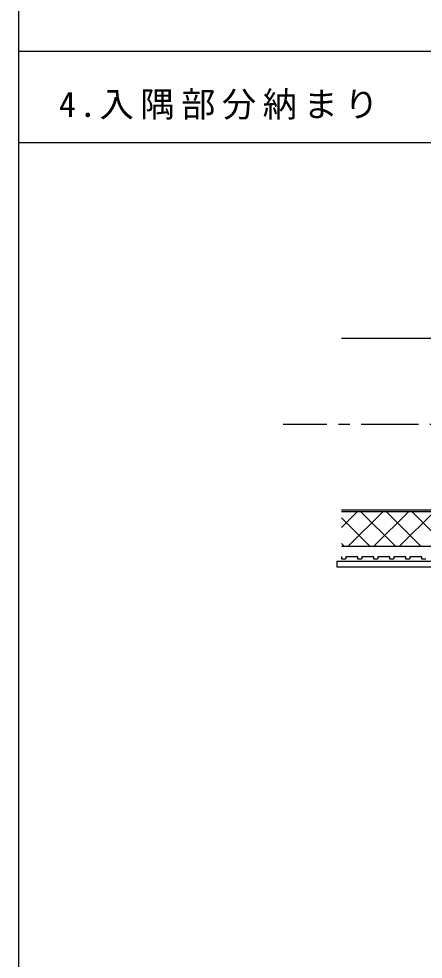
# Model space of a CAD drawing. Units: millimetres, scale not verified. Extents: x -1989 to 2011, y -1447 to 1353.
# Drawn here: x -1989 to -1635, y -291 to 531 of the extents above; entities that cross this region are included whole.
import ezdxf

# ---------------------------------------------------------------- set-up
doc = ezdxf.new("R2010")
doc.units = ezdxf.units.MM
doc.header["$LTSCALE"] = 10
doc.linetypes.add('CHAIN1', pattern=[8, 5, -1, 1, -1])
for name, color, linetype in [('0-0', 7, 'Continuous'), ('5-0', 7, 'Continuous'), ('5-2', 7, 'Continuous')]:
    doc.layers.add(name, color=color, linetype=linetype)
doc.styles.add('ＭＳ ゴシック', font='')
doc.styles.get('ＭＳ ゴシック').set_extended_font_data('MS Gothic')

msp = doc.modelspace()

# ---------------------------------------------------------------- linework, layer by layer
at = {"layer": '0-0'}
for p, q in [((-1988.79, 502.63), (2011.21, 502.63)), ((-1988.79, 422.63), (2011.21, 422.63))]:
    msp.add_line(p, q, dxfattribs=at)
msp.add_lwpolyline([(-1988.79, 1352.63), (2011.21, 1352.63), (2011.21, -1447.37), (-1988.79, -1447.37)], close=True, dxfattribs=at)
at = {"layer": '5-0'}
for p, q in [((-1206.55, 251.36), (-1706.55, 251.36)), ((-1356.55, 101.36), (-1706.55, 101.36)), ((-1706.55, 100.36), (-1408.55, 100.36)), ((-1706.55, 86.17), (-1692.36, 100.36)), ((-1700.46, 69.86), (-1669.96, 100.36)), ((-1659.3, 69.86), (-1689.8, 100.36)), ((-1678.06, 69.86), (-1647.56, 100.36)), ((-1636.9, 69.86), (-1667.4, 100.36)), ((-1655.66, 69.86), (-1625.16, 100.36)), ((-1614.5, 69.86), (-1645, 100.36)), ((-1681.7, 69.86), (-1706.55, 94.71)), ((-1704.1, 69.86), (-1706.55, 72.31)), ((-1706.55, 69.86), (-1408.55, 69.86)), ((-1702.55, 60.86), (-1702.55, 58.86)), ((-1702.55, 60.86), (-1692.55, 60.86)), ((-1688.55, 60.86), (-1688.55, 58.86)), ((-1688.55, 60.86), (-1678.55, 60.86)), ((-1674.55, 60.86), (-1674.55, 58.86)), ((-1674.55, 60.86), (-1664.55, 60.86)), ((-1660.55, 60.86), (-1660.55, 58.86)), ((-1660.55, 60.86), (-1650.55, 60.86)), ((-1646.55, 60.86), (-1646.55, 58.86)), ((-1646.55, 60.86), (-1636.55, 60.86)), ((-1710.55, 56.86), (-1615.55, 56.86)), ((-1710.55, 51.86), (-1615.55, 51.86))]:
    msp.add_line(p, q, dxfattribs=at)
at = {"layer": '5-0', "linetype": 'CHAIN1'}
msp.add_line((-1159.16, 176.36), (-1757.5, 176.36), dxfattribs=at)
at = {"layer": '5-0'}
for points in [[(-1706.55, 60.86), (-1706.55, 58.86), (-1702.55, 58.86)], [(-1692.55, 60.86), (-1692.55, 58.86), (-1688.55, 58.86)], [(-1678.55, 60.86), (-1678.55, 58.86), (-1674.55, 58.86)], [(-1664.55, 60.86), (-1664.55, 58.86), (-1660.55, 58.86)], [(-1650.55, 60.86), (-1650.55, 58.86), (-1646.55, 58.86)], [(-1636.55, 60.86), (-1636.55, 58.86), (-1632.55, 58.86)]]:
    msp.add_lwpolyline(points, dxfattribs=at)
at = {"layer": '5-2'}
msp.add_line((-1710.55, 56.86), (-1710.55, 51.86), dxfattribs=at)

# ---------------------------------------------------------------- texts
at = {"layer": '0-0', "insert": (-1953.74, 442.63), "char_height": 21.99, "attachment_point": 7, "style": 'ＭＳ ゴシック'}
msp.add_mtext('\\T1.19;4.入隅部分納まり', dxfattribs=at)

doc.saveas('drawing.dxf')
